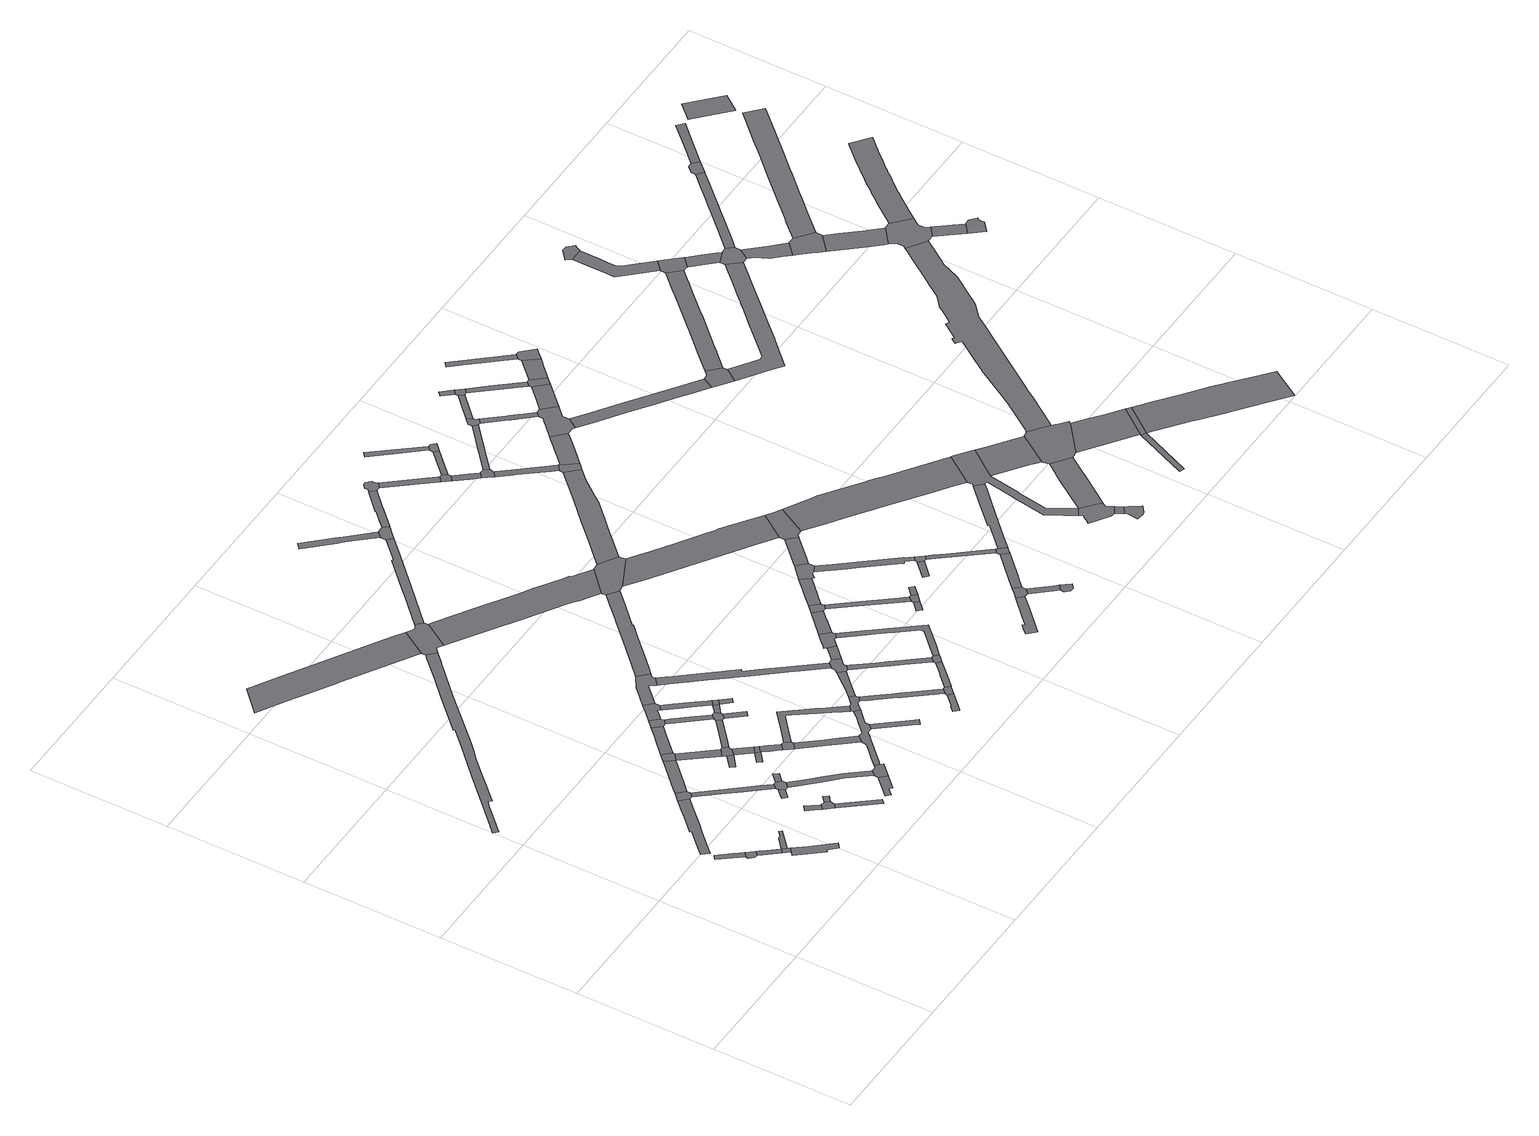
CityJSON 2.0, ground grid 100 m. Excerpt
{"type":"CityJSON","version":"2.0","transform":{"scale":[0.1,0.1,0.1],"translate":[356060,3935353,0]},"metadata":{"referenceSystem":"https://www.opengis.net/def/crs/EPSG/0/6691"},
"CityObjects":{
"road1":{"type":"Road","attributes":{"RoadStructureAttribute.sectionType":"1"},"geometry":[{"type":"MultiSurface","lod":"1","boundaries":[[[0,1,2,3,4,5,6]]]}]},
"road2":{"type":"Road","geometry":[{"type":"MultiSurface","lod":"1","boundaries":[[[7,8,0,6,9,10,11]]]}]},
"road3":{"type":"Road","attributes":{"RoadStructureAttribute.sectionType":"1"},"geometry":[{"type":"MultiSurface","lod":"1","boundaries":[[[12,13,14,7,11,15,16,17]]]}]},
"road4":{"type":"Road","geometry":[{"type":"MultiSurface","lod":"1","boundaries":[[[16,18,19,20,21,17]]]}]},
"road5":{"type":"Road","attributes":{"RoadStructureAttribute.sectionType":"1"},"geometry":[{"type":"MultiSurface","lod":"1","boundaries":[[[22,19,18,23,24,25,26,27,28,29,30]]]}]},
"road6":{"type":"Road","attributes":{"RoadStructureAttribute.sectionType":"1"},"geometry":[{"type":"MultiSurface","lod":"1","boundaries":[[[31,32,33,34,35,36,37,38,39,40,41,42,43,44,45]]]}]},
"road7":{"type":"Road","attributes":{"RoadStructureAttribute.sectionType":"1"},"geometry":[{"type":"MultiSurface","lod":"1","boundaries":[[[21,46,47,48,49,17]]]}]},
"road8":{"type":"Road","geometry":[{"type":"MultiSurface","lod":"1","boundaries":[[[44,50,51,52,53,54,45]]]}]},
"road9":{"type":"Road","attributes":{"RoadStructureAttribute.sectionType":"1"},"geometry":[{"type":"MultiSurface","lod":"1","boundaries":[[[55,56,57,58,59,60]]]}]},
"road10":{"type":"Road","attributes":{"RoadStructureAttribute.sectionType":"1"},"geometry":[{"type":"MultiSurface","lod":"1","boundaries":[[[61,62,63,51,50,64,65,66,67,68]]]}]},
"road11":{"type":"Road","geometry":[{"type":"MultiSurface","lod":"1","boundaries":[[[69,60,59,70,71,72]]]}]},
"road12":{"type":"Road","attributes":{"RoadStructureAttribute.sectionType":"1"},"geometry":[{"type":"MultiSurface","lod":"1","boundaries":[[[73,74,75,76,77,78,79,80,81,82,83,84,85,86,87,88,89,90,91,92,93,94,95,96,97,98,99,100,101,102,103,104,105,106,107,108,109]]]}]},
"road13":{"type":"Road","attributes":{"RoadStructureAttribute.sectionType":"1"},"geometry":[{"type":"MultiSurface","lod":"1","boundaries":[[[110,111,53,52,112,113,114]]]}]},
"road14":{"type":"Road","attributes":{"RoadStructureAttribute.sectionType":"1"},"geometry":[{"type":"MultiSurface","lod":"1","boundaries":[[[115,116,117,118,119,120]]]}]},
"road15":{"type":"Road","geometry":[{"type":"MultiSurface","lod":"1","boundaries":[[[121,122,69,72]]]}]},
"road16":{"type":"Road","attributes":{"RoadStructureAttribute.sectionType":"1"},"geometry":[{"type":"MultiSurface","lod":"1","boundaries":[[[71,70,123,124]]]}]},
"road17":{"type":"Road","geometry":[{"type":"MultiSurface","lod":"1","boundaries":[[[119,125,126,127,128,68,67,120]]]}]},
"road18":{"type":"Road","attributes":{"RoadStructureAttribute.sectionType":"1"},"geometry":[{"type":"MultiSurface","lod":"1","boundaries":[[[127,129,130,128]]]}]},
"road19":{"type":"Road","geometry":[{"type":"MultiSurface","lod":"1","boundaries":[[[114,113,131,132,133]]]}]},
"road20":{"type":"Road","attributes":{"RoadStructureAttribute.sectionType":"1"},"geometry":[{"type":"MultiSurface","lod":"1","boundaries":[[[134,135,136,137,126,125,138,139,140,141,142]]]}]},
"road21":{"type":"Road","attributes":{"RoadStructureAttribute.sectionType":"1"},"geometry":[{"type":"MultiSurface","lod":"1","boundaries":[[[143,144,145,146]]]}]},
"road22":{"type":"Road","attributes":{"RoadStructureAttribute.sectionType":"1"},"geometry":[{"type":"MultiSurface","lod":"1","boundaries":[[[147,148,149,150,151,131,113]]]}]},
"road23":{"type":"Road","attributes":{"RoadStructureAttribute.sectionType":"1"},"geometry":[{"type":"MultiSurface","lod":"1","boundaries":[[[152,153,154,155,156,157,158,159]]]}]},
"road24":{"type":"Road","geometry":[{"type":"MultiSurface","lod":"1","boundaries":[[[160,161,162,163,149,148,143,146]]]}]},
"road25":{"type":"Road","attributes":{"RoadStructureAttribute.sectionType":"1"},"geometry":[{"type":"MultiSurface","lod":"1","boundaries":[[[164,165,133,132,166,167,168]]]}]},
"road26":{"type":"Road","attributes":{"RoadStructureAttribute.sectionType":"1"},"geometry":[{"type":"MultiSurface","lod":"1","boundaries":[[[169,170,160,146]]]}]},
"road27":{"type":"Road","attributes":{"RoadStructureAttribute.sectionType":"1"},"geometry":[{"type":"MultiSurface","lod":"1","boundaries":[[[171,172,173,174,175,176,177,178,179,173,169]]]}]},
"road28":{"type":"Road","geometry":[{"type":"MultiSurface","lod":"1","boundaries":[[[179,180,170,169,173]]]}]},
"road29":{"type":"Road","geometry":[{"type":"MultiSurface","lod":"1","boundaries":[[[141,159,158,181,182,183,184,185,142]]]}]},
"road30":{"type":"Road","attributes":{"function":"2","RoadStructureAttribute.sectionType":"1"},"geometry":[{"type":"MultiSurface","lod":"1","boundaries":[[[186,187,188,189,190,191,192,193,194,195,196,197,198]]]}]},
"road31":{"type":"Road","geometry":[{"type":"MultiSurface","lod":"1","boundaries":[[[199,200,177,176,201,202]]]}]},
"road32":{"type":"Road","geometry":[{"type":"MultiSurface","lod":"1","boundaries":[[[167,203,204,205,206,207,168]]]}]},
"road33":{"type":"Road","attributes":{"RoadStructureAttribute.sectionType":"1"},"geometry":[{"type":"MultiSurface","lod":"1","boundaries":[[[208,209,210,211,212,213,163,162]]]}]},
"road34":{"type":"Road","attributes":{"RoadStructureAttribute.sectionType":"1"},"geometry":[{"type":"MultiSurface","lod":"1","boundaries":[[[203,214,215,216,217,218,219,204]]]}]},
"road35":{"type":"Road","attributes":{"RoadStructureAttribute.sectionType":"1"},"geometry":[{"type":"MultiSurface","lod":"1","boundaries":[[[201,220,221,222,223,224,225,202]]]}]},
"road36":{"type":"Road","geometry":[{"type":"MultiSurface","lod":"1","boundaries":[[[226,227,228,229,207,206,230,231,232,233,234]]]}]},
"road37":{"type":"Road","geometry":[{"type":"MultiSurface","lod":"1","boundaries":[[[235,236,237,238,217,216,239,211,210,240]]]}]},
"road38":{"type":"Road","attributes":{"RoadStructureAttribute.sectionType":"1"},"geometry":[{"type":"MultiSurface","lod":"1","boundaries":[[[241,242,235,240]]]}]},
"road39":{"type":"Road","geometry":[{"type":"MultiSurface","lod":"1","boundaries":[[[243,244,245,246,247,248,249,250,251,252,253,223,222,254,255,184,183,256,257,258,259,260,261,262,263,264]]]}]},
"road40":{"type":"Road","attributes":{"RoadStructureAttribute.sectionType":"1"},"geometry":[{"type":"MultiSurface","lod":"1","boundaries":[[[265,266,267,268,269,270,226,234,271,272,273,274,275]]]}]},
"road41":{"type":"Road","attributes":{"RoadStructureAttribute.sectionType":"1"},"geometry":[{"type":"MultiSurface","lod":"1","boundaries":[[[238,237,276,277]]]}]},
"road42":{"type":"Road","attributes":{"RoadStructureAttribute.sectionType":"1"},"geometry":[{"type":"MultiSurface","lod":"1","boundaries":[[[278,279,280,281,282,283,284,285,286,287,288,289,290,291,292,293,294,200,199]]]}]},
"road43":{"type":"Road","geometry":[{"type":"MultiSurface","lod":"1","boundaries":[[[277,276,295,265,275]]]}]},
"road44":{"type":"Road","geometry":[{"type":"MultiSurface","lod":"1","boundaries":[[[296,297,298,299,300,301,228,227,302,303,304]]]}]},
"road45":{"type":"Road","attributes":{"RoadStructureAttribute.sectionType":"1"},"geometry":[{"type":"MultiSurface","lod":"1","boundaries":[[[305,306,307,295,276]]]}]},
"road46":{"type":"Road","attributes":{"RoadStructureAttribute.sectionType":"1"},"geometry":[{"type":"MultiSurface","lod":"1","boundaries":[[[263,308,309,310,311,312,264]]]}]},
"road47":{"type":"Road","geometry":[{"type":"MultiSurface","lod":"1","boundaries":[[[108,313,314,315,316,317,318,319,320,186,198,109]]]}]},
"road48":{"type":"Road","geometry":[{"type":"MultiSurface","lod":"1","boundaries":[[[321,287,286,322,246,245,323,324,325,326,327,328,329]]]}]},
"road49":{"type":"Road","attributes":{"RoadStructureAttribute.sectionType":"1"},"geometry":[{"type":"MultiSurface","lod":"1","boundaries":[[[330,331,332,333,334,335,336,337,338,339,340,341,342,343,344,296,304,345,346,347,348,349,350,351,352,353,354,355,356,357]]]}]},
"road50":{"type":"Road","attributes":{"RoadStructureAttribute.sectionType":"1"},"geometry":[{"type":"MultiSurface","lod":"1","boundaries":[[[325,358,359,360,361,362,363,364,365,366,367,326]]]}]},
"road51":{"type":"Road","attributes":{"RoadStructureAttribute.sectionType":"1"},"geometry":[{"type":"MultiSurface","lod":"1","boundaries":[[[368,369,370,371,372,373,374,375]]]}]},
"road52":{"type":"Road","attributes":{"RoadStructureAttribute.sectionType":"1"},"geometry":[{"type":"MultiSurface","lod":"1","boundaries":[[[376,377,378,379,380,381,329,328]]]}]},
"road53":{"type":"Road","geometry":[{"type":"MultiSurface","lod":"1","boundaries":[[[375,374,382,383,384,363,362]]]}]},
"road54":{"type":"Road","attributes":{"RoadStructureAttribute.sectionType":"1"},"geometry":[{"type":"MultiSurface","lod":"1","boundaries":[[[385,386,387,388,389,390,391,392,299,298,393,394,395,396,397,398,399,400,401,402,403,404]]]}]},
"road55":{"type":"Road","geometry":[{"type":"MultiSurface","lod":"1","boundaries":[[[405,378,377,406,407,408,409,410,330,357]]]}]},
"road56":{"type":"Road","attributes":{"function":"2","RoadStructureAttribute.sectionType":"1"},"geometry":[{"type":"MultiSurface","lod":"1","boundaries":[[[314,411,412,413,414,415,416,417,418,419,420,421,422,423,424,425,426,427,428,315]]]}]},
"road57":{"type":"Road","attributes":{"RoadStructureAttribute.sectionType":"1"},"geometry":[{"type":"MultiSurface","lod":"1","boundaries":[[[429,430,431,432,433,434,435,436,437,438,439,440,317,316]]]}]},
"road58":{"type":"Road","attributes":{"RoadStructureAttribute.sectionType":"1"},"geometry":[{"type":"MultiSurface","lod":"1","boundaries":[[[441,442,443,384,383,444,445,446,447,448]]]}]},
"road59":{"type":"Road","attributes":{"RoadStructureAttribute.sectionType":"1"},"geometry":[{"type":"MultiSurface","lod":"1","boundaries":[[[449,450,451,452,407,406,453,454,455,456,457]]]}]},
"road60":{"type":"Road","attributes":{"RoadStructureAttribute.sectionType":"1"},"geometry":[{"type":"MultiSurface","lod":"1","boundaries":[[[410,409,458,459]]]}]},
"road61":{"type":"Road","geometry":[{"type":"MultiSurface","lod":"1","boundaries":[[[460,461,462,463,459,458,464,465,466,467,468,469]]]}]},
"road62":{"type":"Road","geometry":[{"type":"MultiSurface","lod":"1","boundaries":[[[456,448,447,470,471,472,457]]]}]},
"road63":{"type":"Road","attributes":{"RoadStructureAttribute.sectionType":"1"},"geometry":[{"type":"MultiSurface","lod":"1","boundaries":[[[473,474,475,476,477,478,479,480,481,482]]]}]},
"road64":{"type":"Road","attributes":{"RoadStructureAttribute.sectionType":"1"},"geometry":[{"type":"MultiSurface","lod":"1","boundaries":[[[483,484,485,486,487,488,489,490,491,472,471,492,493,494,495,496,497,498,467,466]]]}]},
"road65":{"type":"Road","attributes":{"RoadStructureAttribute.sectionType":"1"},"geometry":[{"type":"MultiSurface","lod":"1","boundaries":[[[499,500,501,502,460,469]]]}]},
"road66":{"type":"Road","geometry":[{"type":"MultiSurface","lod":"1","boundaries":[[[420,419,385,404,503,504,505,506]]]}]},
"road67":{"type":"Road","geometry":[{"type":"MultiSurface","lod":"1","boundaries":[[[507,508,509,510,502,501,511]]]}]},
"road68":{"type":"Road","geometry":[{"type":"MultiSurface","lod":"1","boundaries":[[[433,432,512,513,514,515,516,473,482]]]}]},
"road69":{"type":"Road","attributes":{"RoadStructureAttribute.sectionType":"1"},"geometry":[{"type":"MultiSurface","lod":"1","boundaries":[[[517,518,507,511,519,520,521,522]]]}]},
"road70":{"type":"Road","attributes":{"RoadStructureAttribute.sectionType":"1"},"geometry":[{"type":"MultiSurface","lod":"1","boundaries":[[[523,524,525,526,510,509,527,528,529]]]}]},
"road71":{"type":"Road","attributes":{"RoadStructureAttribute.sectionType":"1"},"geometry":[{"type":"MultiSurface","lod":"1","boundaries":[[[530,531,532,533]]]}]},
"road72":{"type":"Road","attributes":{"RoadStructureAttribute.sectionType":"1"},"geometry":[{"type":"MultiSurface","lod":"1","boundaries":[[[534,535,536,537,538,539,540,541,516,515,542,543,544]]]}]},
"road73":{"type":"Road","geometry":[{"type":"MultiSurface","lod":"1","boundaries":[[[545,546,522,521,530,533]]]}]},
"road74":{"type":"Road","attributes":{"RoadStructureAttribute.sectionType":"1"},"geometry":[{"type":"MultiSurface","lod":"1","boundaries":[[[547,548,549,550,551,552,553,554,555,556,557,558,559]]]}]},
"road75":{"type":"Road","attributes":{"RoadStructureAttribute.sectionType":"1"},"geometry":[{"type":"MultiSurface","lod":"1","boundaries":[[[560,561,546,545]]]}]},
"road76":{"type":"Road","geometry":[{"type":"MultiSurface","lod":"1","boundaries":[[[562,563,564,565,566,567,523,529,568,569,570,571,572]]]}]},
"road77":{"type":"Road","attributes":{"function":"2","RoadStructureAttribute.sectionType":"1"},"geometry":[{"type":"MultiSurface","lod":"1","boundaries":[[[573,574,575,576,577,578,579,504,503,580,581,582,583,584,585]]]}]},
"road78":{"type":"Road","geometry":[{"type":"MultiSurface","lod":"1","boundaries":[[[586,587,534,544,588,589,590,591,592,593,594,595]]]}]},
"road79":{"type":"Road","geometry":[{"type":"MultiSurface","lod":"1","boundaries":[[[596,597,598,599,600,552,551,601,602]]]}]},
"road80":{"type":"Road","attributes":{"RoadStructureAttribute.sectionType":"1"},"geometry":[{"type":"MultiSurface","lod":"1","boundaries":[[[603,604,605,606,607,608,609,610,611,612,613,614,615,616,617,618,571,570]]]}]},
"road81":{"type":"Road","attributes":{"RoadStructureAttribute.sectionType":"1"},"geometry":[{"type":"MultiSurface","lod":"1","boundaries":[[[505,619,620,621,622,623,624,625,626,627,628,629,630,631,632,633,634,506]]]}]},
"road82":{"type":"Road","attributes":{"RoadStructureAttribute.sectionType":"1"},"geometry":[{"type":"MultiSurface","lod":"1","boundaries":[[[635,636,637,638,639,640,641,562,572]]]}]},
"road83":{"type":"Road","attributes":{"RoadStructureAttribute.sectionType":"1"},"geometry":[{"type":"MultiSurface","lod":"1","boundaries":[[[588,642,643,644,645,646,647,648,649,589]]]}]},
"road84":{"type":"Road","geometry":[{"type":"MultiSurface","lod":"1","boundaries":[[[650,651,652,653]]]}]},
"road85":{"type":"Road","attributes":{"RoadStructureAttribute.sectionType":"1"},"geometry":[{"type":"MultiSurface","lod":"1","boundaries":[[[654,596,602,655,656,657]]]}]},
"road86":{"type":"Road","geometry":[{"type":"MultiSurface","lod":"1","boundaries":[[[657,656,658,659,660,661]]]}]},
"road87":{"type":"Road","geometry":[{"type":"MultiSurface","lod":"1","boundaries":[[[662,645,644,663,664,665]]]}]},
"road88":{"type":"Road","geometry":[{"type":"MultiSurface","lod":"1","boundaries":[[[613,612,666,653,652,667,668]]]}]},
"road89":{"type":"Road","attributes":{"RoadStructureAttribute.sectionType":"1"},"geometry":[{"type":"MultiSurface","lod":"1","boundaries":[[[669,664,663,670,671,672]]]}]},
"road90":{"type":"Road","attributes":{"RoadStructureAttribute.sectionType":"1"},"geometry":[{"type":"MultiSurface","lod":"1","boundaries":[[[673,674,599,598,675,676,677]]]}]},
"road91":{"type":"Road","geometry":[{"type":"MultiSurface","lod":"1","boundaries":[[[671,678,679,680,681,672]]]}]},
"road92":{"type":"Road","geometry":[{"type":"MultiSurface","lod":"1","boundaries":[[[584,639,638,682,683,684,685,686,585]]]}]},
"road93":{"type":"Road","attributes":{"RoadStructureAttribute.sectionType":"1"},"geometry":[{"type":"MultiSurface","lod":"1","boundaries":[[[667,687,688,689,690,691,692,668]]]}]},
"road94":{"type":"Road","attributes":{"RoadStructureAttribute.sectionType":"1"},"geometry":[{"type":"MultiSurface","lod":"1","boundaries":[[[693,694,695,696,662,665]]]}]},
"road95":{"type":"Road","attributes":{"RoadStructureAttribute.sectionType":"1"},"geometry":[{"type":"MultiSurface","lod":"1","boundaries":[[[697,698,699,700,701,702,703,704]]]}]},
"road96":{"type":"Road","attributes":{"RoadStructureAttribute.sectionType":"1"},"geometry":[{"type":"MultiSurface","lod":"1","boundaries":[[[705,706,707,708,709,679,678,710,711,712,713,714]]]}]},
"road97":{"type":"Road","geometry":[{"type":"MultiSurface","lod":"1","boundaries":[[[690,689,673,677,715,716,717]]]}]},
"road98":{"type":"Road","geometry":[{"type":"MultiSurface","lod":"1","boundaries":[[[703,695,694,718,719,704]]]}]},
"road99":{"type":"Road","geometry":[{"type":"MultiSurface","lod":"1","boundaries":[[[628,627,720,721,722,705,714]]]}]},
"road100":{"type":"Road","attributes":{"RoadStructureAttribute.sectionType":"1"},"geometry":[{"type":"MultiSurface","lod":"1","boundaries":[[[723,724,725,681,680,726,727,728,729,730]]]}]},
"road101":{"type":"Road","attributes":{"RoadStructureAttribute.sectionType":"1"},"geometry":[{"type":"MultiSurface","lod":"1","boundaries":[[[731,732,733,734,735,736,737,738,722,721]]]}]},
"road102":{"type":"Road","attributes":{"RoadStructureAttribute.sectionType":"1"},"geometry":[{"type":"MultiSurface","lod":"1","boundaries":[[[716,739,740,741,742,743,744,745,746,747,748,717]]]}]},
"road103":{"type":"Road","attributes":{"function":"2","RoadStructureAttribute.sectionType":"1"},"geometry":[{"type":"MultiSurface","lod":"1","boundaries":[[[749,750,751,752,753,754,755,756,757,758,685,684,759,760,761,762,763,764,765]]]}]},
"road104":{"type":"Road","geometry":[{"type":"MultiSurface","lod":"1","boundaries":[[[766,767,768,730,729,769,770,771,772]]]}]},
"road105":{"type":"Road","attributes":{"RoadStructureAttribute.sectionType":"1"},"geometry":[{"type":"MultiSurface","lod":"1","boundaries":[[[773,774,770,769,775,776,777,778]]]}]},
"road106":{"type":"Road","attributes":{"RoadStructureAttribute.sectionType":"1"},"geometry":[{"type":"MultiSurface","lod":"1","boundaries":[[[779,780,781,766,772,782,783,784]]]}]},
"road107":{"type":"Road","geometry":[{"type":"MultiSurface","lod":"1","boundaries":[[[785,786,787,778,777,788,789,790,791,792,734,733,793,794,795]]]}]},
"road108":{"type":"Road","geometry":[{"type":"MultiSurface","lod":"1","boundaries":[[[796,797,798,799,800,801,802,803,804,805,806,807,808]]]}]},
"road109":{"type":"Road","attributes":{"RoadStructureAttribute.sectionType":"1"},"geometry":[{"type":"MultiSurface","lod":"1","boundaries":[[[809,810,798,797,811,812]]]}]},
"road110":{"type":"Road","attributes":{"RoadStructureAttribute.sectionType":"1"},"geometry":[{"type":"MultiSurface","lod":"1","boundaries":[[[813,814,815,816]]]}]},
"road111":{"type":"Road","geometry":[{"type":"MultiSurface","lod":"1","boundaries":[[[817,818,819,820,821,822,823,809,812]]]}]},
"road112":{"type":"Road","geometry":[{"type":"MultiSurface","lod":"1","boundaries":[[[824,825,813,816,779,784]]]}]},
"road113":{"type":"Road","geometry":[{"type":"MultiSurface","lod":"1","boundaries":[[[826,744,743,827,828,829,830,831,832,802,801,833,834,835,836,837,838,839,749,765]]]}]},
"road114":{"type":"Road","attributes":{"RoadStructureAttribute.sectionType":"1"},"geometry":[{"type":"MultiSurface","lod":"1","boundaries":[[[840,787,786,841,842,843,844]]]}]},
"road115":{"type":"Road","attributes":{"RoadStructureAttribute.sectionType":"1"},"geometry":[{"type":"MultiSurface","lod":"1","boundaries":[[[845,846,847,825,824,848,849,850,851]]]}]},
"road116":{"type":"Road","attributes":{"RoadStructureAttribute.sectionType":"1"},"geometry":[{"type":"MultiSurface","lod":"1","boundaries":[[[852,853,854,855,801,800,856,857,858,859,860,861,862,863]]]}]},
"road117":{"type":"Road","attributes":{"RoadStructureAttribute.sectionType":"1"},"geometry":[{"type":"MultiSurface","lod":"1","boundaries":[[[864,865,866,867,795,794,868,869,870,871,872,873,874]]]}]},
"road118":{"type":"Road","geometry":[{"type":"MultiSurface","lod":"1","boundaries":[[[845,851,844,843,875,876]]]}]},
"road119":{"type":"Road","attributes":{"function":"2","RoadStructureAttribute.sectionType":"1"},"geometry":[{"type":"MultiSurface","lod":"1","boundaries":[[[877,878,838,837,879,880,881,882,883,884]]]}]},
"road120":{"type":"Road","attributes":{"RoadStructureAttribute.sectionType":"1"},"geometry":[{"type":"MultiSurface","lod":"1","boundaries":[[[885,886,887,888,889,890]]]}]},
"road121":{"type":"Road","attributes":{"RoadStructureAttribute.sectionType":"1"},"geometry":[{"type":"MultiSurface","lod":"1","boundaries":[[[875,891,892,893,894,895,896,876]]]}]},
"road122":{"type":"Road","geometry":[{"type":"MultiSurface","lod":"1","boundaries":[[[897,885,890,895,894,898,899]]]}]},
"road123":{"type":"Road","geometry":[{"type":"MultiSurface","lod":"1","boundaries":[[[883,900,863,862,901,902,903,904,905,906,907,908,909,910,884]]]}]},
"road124":{"type":"Road","geometry":[{"type":"MultiSurface","lod":"1","boundaries":[[[873,911,912,913,914,915,916,917,874]]]}]},
"road125":{"type":"Road","attributes":{"RoadStructureAttribute.sectionType":"1"},"geometry":[{"type":"MultiSurface","lod":"1","boundaries":[[[918,919,920,921]]]}]},
"road126":{"type":"Road","attributes":{"function":"2","RoadStructureAttribute.sectionType":"1"},"geometry":[{"type":"MultiSurface","lod":"1","boundaries":[[[922,923,924,903,902,925,926,927,928,929]]]}]},
"road127":{"type":"Road","geometry":[{"type":"MultiSurface","lod":"1","boundaries":[[[930,929,928,918,921]]]}]},
"road128":{"type":"Road","attributes":{"RoadStructureAttribute.sectionType":"1"},"geometry":[{"type":"MultiSurface","lod":"1","boundaries":[[[914,931,932,933,934,935,936,937,938,939,940,941,942,943,944,945,946,947,948,915]]]}]},
"road129":{"type":"Road","attributes":{"RoadStructureAttribute.sectionType":"1"},"geometry":[{"type":"MultiSurface","lod":"1","boundaries":[[[949,950,951,952,953,954,955,956,957,958,959,960,961,962,963,964,965,966,967,968,969,970,971,972,973,974,975,976,977,978,979,913,912]]]}]},
"road130":{"type":"Road","attributes":{"RoadStructureAttribute.sectionType":"1"},"geometry":[{"type":"MultiSurface","lod":"1","boundaries":[[[980,981,982,983,984,985,986,987,988,989,990,991,992,993,994,995,996,997,930,921]]]}]},
"road131":{"type":"Road","attributes":{"RoadStructureAttribute.sectionType":"1"},"geometry":[{"type":"MultiSurface","lod":"1","boundaries":[[[908,998,999,1000,1001,1002,1003,1004,1005,1006,1007,1008,1009,1010,1011,1012,1013,1014,1015,1016,1017,1018,1019,1020,1021,1022,1023,1024,1025,1026,1027,1028,1029,1030,1031,1032,1033,1034,1035,1036,1037,1038,1039,1040,1041,1042,1043,1044,1045,1046,1047,1048,1049,1050,909]]]}]},
"road132":{"type":"Road","attributes":{"RoadStructureAttribute.sectionType":"1"},"geometry":[{"type":"MultiSurface","lod":"1","boundaries":[[[1051,1052,1053,1054,1055,1056,1057,1058,1059,1060,1061,1062,1063,1064,1065,1066,1067]]]}]},
"road133":{"type":"Road","geometry":[{"type":"MultiSurface","lod":"1","boundaries":[[[1068,1069,1070,1071,1072,1051,1067,1073,1074]]]}]},
"road134":{"type":"Road","geometry":[{"type":"MultiSurface","lod":"1","boundaries":[[[1075,1059,1058,942,941,1076,1077,1078]]]}]},
"road135":{"type":"Road","attributes":{"RoadStructureAttribute.sectionType":"1"},"geometry":[{"type":"MultiSurface","lod":"1","boundaries":[[[1077,1079,1080,1081,1082,1083,1084,1085,1086,1087,1078]]]}]},
"road136":{"type":"Road","geometry":[{"type":"MultiSurface","lod":"1","boundaries":[[[964,963,1088,1089,1090,1091,1084,1083]]]}]},
"road137":{"type":"Road","attributes":{"RoadStructureAttribute.sectionType":"1"},"geometry":[{"type":"MultiSurface","lod":"1","boundaries":[[[1092,1093,1094,1089,1088,1095,1096,1097,1098,1099,1100,1101]]]}]},
"road138":{"type":"Road","geometry":[{"type":"MultiSurface","lod":"1","boundaries":[[[1100,1102,1103,1104,1105,1106,1107,1108,1101]]]}]},
"road139":{"type":"Road","attributes":{"RoadStructureAttribute.sectionType":"1"},"geometry":[{"type":"MultiSurface","lod":"1","boundaries":[[[1109,1110,1111,1112,1106,1105,1113,1114,1115,1116]]]}]},
"road140":{"type":"Road","attributes":{"RoadStructureAttribute.sectionType":"1"},"geometry":[{"type":"MultiSurface","lod":"1","boundaries":[[[1117,1118,1119,1120,1121,1091,1090,1122,1123,1124,1125,1126,1127,1128,1129]]]}]},
"road141":{"type":"Road","geometry":[{"type":"MultiSurface","lod":"1","boundaries":[[[1130,1131,1132,1133,1134,1135,1136,1137,1109,1116,1138,1139,1020,1019,1140]]]}]},
"road142":{"type":"Road","attributes":{"RoadStructureAttribute.sectionType":"1"},"geometry":[{"type":"MultiSurface","lod":"1","boundaries":[[[1141,1142,1143,1144,1130,1140]]]}]},
"road143":{"type":"Road","geometry":[{"type":"MultiSurface","lod":"1","boundaries":[[[1145,1146,1143,1142,1147,1148,1149,1150,1151]]]}]},
"road144":{"type":"Road","geometry":[{"type":"MultiSurface","lod":"1","boundaries":[[[1128,1152,1153,1154,1155,1156,1129]]]}]},
"road145":{"type":"Road","attributes":{"RoadStructureAttribute.sectionType":"1"},"geometry":[{"type":"MultiSurface","lod":"1","boundaries":[[[1157,1158,1159,1160,1161,1162,1163,1164,1165,1166,1167,1168,1169,1170,1171,1172,1173,1108,1107]]]}]},
"road146":{"type":"Road","attributes":{"RoadStructureAttribute.sectionType":"1"},"geometry":[{"type":"MultiSurface","lod":"1","boundaries":[[[1174,1175,1176,1177,1178,1179,1180,1181,1182,1183,1184,1185,1186,1187,1188,1189,1190,1191,1192,1193,1194,1195,1196,1197,1198,1199,1200,1201,1202,1203,1204,1205,1206,1207,1208,1209,1210,1211,1212,1213,1214,1215,1137,1136,1216,1217,1218,1219,1220,1221,1222,1223,1224,1225,1226,1227,1228,1229,1230,1231,1232,1233,1234,1235,1236,1237,1238,1239,1240,1241,1242,1243,1244,1245,1246,1247,1248,1249,1250,1251,1252,1253,1254,1255,1256,1257]]]}]},
"road147":{"type":"Road","attributes":{"RoadStructureAttribute.sectionType":"1"},"geometry":[{"type":"MultiSurface","lod":"1","boundaries":[[[1258,1259,1260,1261,1154,1153]]]}]},
"road148":{"type":"Road","attributes":{"RoadStructureAttribute.sectionType":"1"},"geometry":[{"type":"MultiSurface","lod":"1","boundaries":[[[1262,1263,1264,1265,1266,1267,1268]]]}]}
},
"vertices":[
[665,773,0],[645,800,0],[618,833,0],[544,926,0],[513,902,0],[581,816,0],[634,750,0],
[709,719,0],[687,745,0],[631,727,0],[657,696,0],[680,693,0],
[733,688,0],[734,689,0],[722,704,0],[703,666,0],[781,572,0],[809,596,0],
[819,526,0],[847,550,0],[835,565,0],[836,566,0],
[924,457,0],[809,518,0],[793,506,0],[856,431,0],[934,336,0],[936,334,0],[951,347,0],[1008,290,0],[1041,318,0],
[797,1319,0],[749,1269,0],[703,1222,0],[650,1169,0],[660,1158,0],[652,1150,0],[520,1016,0],[508,1004,0],[545,956,0],[587,998,0],[695,1107,0],[736,1148,0],[853,1267,0],[911,1325,0],[857,1379,0],
[956,674,0],[940,693,0],[908,660,0],[889,662,0],
[934,1324,0],[962,1353,0],[963,1378,0],[909,1432,0],[868,1390,0],
[1286,598,0],[1224,679,0],[1187,650,0],[1244,582,0],[1258,564,0],[1291,592,0],
[1248,1008,0],[1174,1097,0],[1078,1213,0],[1052,1182,0],[1143,1072,0],[1217,982,0],[1273,914,0],[1301,944,0],
[1319,588,0],[1310,501,0],[1341,526,0],[1346,558,0],
[1193,3424,0],[1178,3409,0],[1049,3279,0],[911,3142,0],[695,2925,0],[702,2916,0],[582,2795,0],[537,2751,0],[391,2606,0],[207,2422,0],[192,2407,0],[52,2267,0],[48,2264,0],[47,2265,0],[4,2221,0],[32,2193,0],[104,2265,0],[169,2330,0],[202,2364,0],[238,2399,0],[243,2392,0],[255,2377,0],[280,2402,0],[324,2447,0],[361,2484,0],[435,2559,0],[543,2668,0],[596,2715,0],[644,2765,0],[747,2871,0],[962,3089,0],[1098,3225,0],[1128,3254,0],[1174,3297,0],[1190,3311,0],[1256,3376,0],[1202,3432,0],
[1070,1593,0],[937,1460,0],[1023,1438,0],[1171,1586,0],[1125,1649,0],
[1226,848,0],[1214,836,0],[1239,805,0],[1272,838,0],[1290,855,0],[1272,894,0],
[1386,591,0],[1360,623,0],
[1504,264,0],[1531,292,0],
[1320,855,0],[1352,887,0],[1352,917,0],[1321,942,0],
[1403,968,0],[1378,999,0],
[1222,1622,0],[1223,1638,0],[1169,1692,0],
[1719,488,0],[1613,621,0],[1539,697,0],[1433,804,0],[1353,821,0],[1493,679,0],[1580,591,0],[1695,446,0],[1726,480,0],
[1373,1334,0],[1290,1260,0],[1312,1232,0],[1402,1301,0],
[1282,1447,0],[1354,1357,0],[1404,1397,0],[1325,1495,0],[1241,1598,0],
[1630,353,0],[1569,292,0],[1596,265,0],[1636,306,0],[1644,298,0],[1655,288,0],[1737,370,0],[1693,416,0],
[1440,1342,0],[1442,1358,0],[1450,1365,0],[1423,1396,0],
[1299,1820,0],[1286,1807,0],[1341,1755,0],[1402,1816,0],[1349,1871,0],
[1489,1197,0],[1530,1230,0],
[1417,1140,0],[1440,1110,0],[1514,1170,0],[1549,1124,0],[1576,1091,0],[1601,1061,0],[1640,1094,0],[1588,1159,0],[1553,1202,0],
[1536,1223,0],
[1818,452,0],[1808,461,0],[1800,470,0],[1774,496,0],[1756,478,0],
[1315,3648,0],[1250,3688,0],[1190,3725,0],[851,3930,0],[576,4096,0],[352,4231,0],[188,4073,0],[379,3960,0],[508,3881,0],[697,3767,0],[700,3765,0],[1181,3473,0],[1198,3462,0],
[1692,1054,0],[1665,1090,0],[1649,1003,0],[1690,1036,0],
[1426,1815,0],[1457,1842,0],[1449,1852,0],[1452,1866,0],[1398,1919,0],
[1484,1394,0],[1542,1442,0],[1644,1528,0],[1621,1561,0],[1518,1475,0],[1471,1436,0],
[1468,1764,0],[1528,1692,0],[1622,1579,0],[1653,1606,0],[1560,1718,0],[1482,1812,0],
[1778,846,0],[1821,794,0],[1920,673,0],[1957,717,0],[1879,811,0],[1818,884,0],
[1556,1934,0],[1555,1969,0],[1501,2023,0],[1454,1976,0],[1456,1870,0],[1458,1872,0],[1494,1908,0],[1509,1923,0],[1521,1908,0],
[1689,1557,0],[1689,1559,0],[1691,1567,0],[1677,1604,0],[1622,1571,0],[1661,1526,0],
[1759,1412,0],[1790,1438,0],
[2087,752,0],[2135,800,0],[2168,833,0],[2138,863,0],[2137,863,0],[2105,831,0],[2107,829,0],[2055,776,0],[2053,774,0],[2046,767,0],[1995,716,0],[1913,634,0],[1787,509,0],[1813,483,0],[1969,637,0],[1978,648,0],[1979,647,0],[1987,654,0],[2015,683,0],[2020,688,0],[2052,686,0],[2083,720,0],
[1765,1678,0],[1750,1696,0],[1697,1762,0],[1635,1837,0],[1610,1868,0],[1575,1911,0],[1530,1896,0],[1551,1869,0],[1615,1792,0],[1647,1753,0],[1732,1650,0],
[1756,1620,0],[1730,1649,0],
[1779,1128,0],[1873,1207,0],[1888,1204,0],[1905,1181,0],[2001,1051,0],[2055,979,0],[2057,976,0],[2099,920,0],[2127,882,0],[2167,912,0],[2116,976,0],[2058,1051,0],[2056,1054,0],[2035,1081,0],[1905,1248,0],[1884,1276,0],[1752,1164,0],
[1790,1648,0],
[1758,2089,0],[1758,2114,0],[1777,2132,0],[1710,2200,0],[1622,2145,0],[1559,2081,0],[1612,2026,0],[1673,2088,0],[1707,2047,0],
[1817,1554,0],[1839,1572,0],[1847,1579,0],
[2054,684,0],[2218,483,0],[2249,445,0],[2284,473,0],[2250,515,0],
[1288,3407,0],[1333,3379,0],[1451,3564,0],[1447,3594,0],[1405,3637,0],[1392,3624,0],[1386,3619,0],[1366,3616,0],
[2185,911,0],[2138,868,0],[2188,853,0],[2217,882,0],[2237,880,0],[2268,905,0],[2263,911,0],[2265,931,0],[2235,961,0],
[2443,1228,0],[2314,1386,0],[2274,1435,0],[2161,1573,0],[2091,1657,0],[2106,1670,0],[2066,1718,0],[2064,1721,0],[2012,1782,0],[1989,1809,0],[1963,1840,0],[1942,1864,0],[1848,1978,0],[1813,2022,0],[1802,2036,0],[1755,1988,0],[1836,1889,0],[1841,1884,0],[1856,1865,0],[1912,1797,0],[1983,1710,0],[2056,1621,0],[2063,1613,0],[2065,1611,0],[2105,1562,0],[2237,1401,0],[2283,1344,0],[2409,1191,0],
[2270,838,0],[2367,719,0],[2405,671,0],[2468,592,0],[2573,461,0],[2602,490,0],[2500,617,0],[2433,700,0],[2398,744,0],[2330,827,0],
[2494,361,0],[2490,365,0],[2456,331,0],[2488,299,0],[2498,309,0],[2519,330,0],[2600,411,0],[2572,440,0],
[2350,1016,0],[2428,1095,0],[2391,1140,0],[2319,1054,0],[2269,993,0],[2268,994,0],
[2644,455,0],[2650,461,0],[2622,489,0],
[2260,2748,0],[2191,2680,0],[2098,2585,0],[2097,2585,0],[2076,2564,0],[2074,2562,0],[1951,2440,0],[1730,2220,0],[1820,2174,0],[1907,2259,0],[1951,2302,0],[1952,2303,0],[2041,2392,0],[2072,2424,0],[2074,2426,0],[2108,2459,0],[2104,2463,0],[2161,2520,0],[2247,2606,0],[2337,2697,0],
[2408,1161,0],[2448,1094,0],[2475,1124,0],[2477,1144,0],[2516,1184,0],[2473,1227,0],
[1589,3216,0],[1831,3061,0],[1872,3035,0],[2078,2904,0],[2080,2902,0],[2101,2886,0],[2134,2861,0],[2176,2834,0],[2256,2783,0],[2422,2937,0],[2306,3014,0],[2283,3038,0],[2255,3055,0],[2083,3165,0],[2081,3167,0],[2002,3216,0],[1708,3403,0],[1500,3534,0],
[1691,3833,0],[1692,3835,0],[1902,4041,0],[2020,4158,0],[1986,4192,0],[1868,4075,0],[1848,4056,0],[1848,4055,0],[1840,4064,0],[1650,3877,0],[1649,3876,0],[1598,3826,0],
[2730,597,0],[2720,587,0],[2703,570,0],[2724,534,0],[2748,558,0],[2757,567,0],[2816,627,0],[2786,654,0],
[2694,852,0],[2645,913,0],[2595,975,0],[2494,1101,0],[2564,949,0],[2617,884,0],[2672,815,0],[2787,673,0],[2815,703,0],
[2599,1267,0],[2556,1310,0],
[2634,1418,0],[2595,1380,0],[2556,1340,0],[2541,1326,0],[2628,1295,0],[2643,1311,0],[2663,1310,0],[2694,1335,0],[2691,1339,0],[2692,1359,0],
[2849,660,0],[2862,673,0],[2834,702,0],
[2022,4275,0],[1856,4453,0],[1853,4457,0],[1835,4476,0],[1671,4652,0],[1634,4618,0],[1799,4441,0],[1817,4422,0],[1879,4355,0],[1986,4239,0],
[2785,1159,0],[2819,1116,0],[2865,1059,0],[2898,1018,0],[3000,890,0],[3000,869,0],[2934,802,0],[2896,764,0],[2835,703,0],[2925,735,0],[2962,773,0],[3064,876,0],[2929,1043,0],[2904,1075,0],[2844,1149,0],[2816,1184,0],
[2779,1448,0],[2777,1450,0],[2835,1507,0],[2779,1563,0],
[2379,2702,0],[2607,2815,0],[2602,2865,0],[2472,2943,0],
[2886,1531,0],[2882,1536,0],[2883,1556,0],[2828,1611,0],[2855,1506,0],
[2070,4207,0],[2094,4231,0],[2096,4233,0],[2103,4240,0],[2069,4274,0],
[3165,1183,0],[3011,1376,0],[2986,1342,0],[3127,1167,0],[3195,1082,0],[3223,1110,0],
[3007,1789,0],[2924,1707,0],[2896,1679,0],[2837,1620,0],[2937,1610,0],[2939,1609,0],[3054,1725,0],
[3194,1062,0],[3137,1008,0],[3165,979,0],[3221,1033,0],
[2310,4517,0],[2300,4507,0],[2218,4427,0],[2176,4387,0],[2179,4384,0],[2108,4314,0],[2097,4302,0],[2095,4300,0],[2213,4350,0],[2237,4373,0],[2346,4480,0],
[3271,1080,0],[3243,1109,0],
[3361,254,0],[3362,255,0],[3411,303,0],[3524,416,0],[3602,493,0],[3560,536,0],[3550,525,0],[3443,420,0],[3378,356,0],[3366,370,0],[3356,360,0],[3344,349,0],[3306,311,0],
[3326,1133,0],[3298,1161,0],
[3100,1877,0],[3074,1851,0],[3046,1823,0],[3044,1821,0],[3041,1823,0],[3018,1800,0],[3067,1714,0],[3097,1745,0],[3113,1743,0],[3161,1770,0],[3163,1814,0],
[3355,2313,0],[3144,2461,0],[3126,2470,0],[3076,2503,0],[2902,2617,0],[2750,2719,0],[2681,2765,0],[2496,2619,0],[2542,2588,0],[2675,2499,0],[3144,2184,0],[3275,2094,0],[3404,2278,0],
[2325,4552,0],[2326,4532,0],[2376,4478,0],[2413,4509,0],[2400,4525,0],[2401,4550,0],[2402,4551,0],[2374,4579,0],[2353,4581,0],[2323,4555,0],
[3665,524,0],[3665,554,0],[3665,555,0],[3623,598,0],[3593,568,0],[3603,493,0],[3633,491,0],
[3155,1691,0],[3202,1634,0],[3246,1581,0],[3297,1517,0],[3469,1308,0],[3476,1299,0],[3487,1309,0],[3490,1306,0],[3492,1303,0],[3531,1257,0],[3557,1278,0],[3518,1327,0],[3520,1329,0],[3521,1332,0],[3337,1556,0],[3235,1680,0],
[2735,2998,0],[2797,3060,0],[2868,3130,0],[2902,3164,0],[2969,3231,0],[3003,3276,0],[3031,3311,0],[3104,3407,0],[3178,3481,0],[3093,3565,0],[3011,3483,0],[3006,3478,0],[2896,3367,0],[2763,3235,0],[2631,3102,0],[2517,2988,0],
[3193,1844,0],[3199,1849,0],[3291,1942,0],[3340,1991,0],[3276,2054,0],[3196,1974,0],[3123,1900,0],
[2514,4308,0],[2577,4230,0],[2621,4177,0],[2659,4208,0],[2651,4216,0],[2589,4293,0],[2551,4339,0],[2432,4486,0],
[3423,1135,0],[3454,1103,0],[3556,1203,0],[3524,1235,0],
[3779,390,0],[3739,368,0],[3767,335,0],[3802,364,0],
[3764,305,0],[3792,273,0],[3822,271,0],[3856,300,0],
[2680,4207,0],[2666,4122,0],[2703,4152,0],[2704,4175,0],
[3530,1242,0],[3577,1201,0],[3603,1222,0],
[2774,4065,0],[2736,4034,0],[2783,3977,0],[2820,4008,0],
[3854,825,0],[3679,653,0],[3720,608,0],[3737,625,0],[3896,782,0],
[2837,3911,0],[2874,3941,0],[2877,3973,0],[2853,4005,0],
[3354,2005,0],[3389,2009,0],[3394,2010,0],[3506,2212,0],[3466,2234,0],
[3614,1154,0],[3678,1075,0],[3855,855,0],[3882,877,0],[3687,1117,0],[3633,1185,0],
[2809,4278,0],[2864,4333,0],[2836,4362,0],[2779,4305,0],
[2735,4571,0],[2651,4675,0],[2605,4730,0],[2575,4705,0],[2594,4682,0],[2708,4545,0],[2837,4390,0],[2865,4411,0],
[3134,3628,0],[3082,3690,0],[2963,3832,0],[2945,3854,0],[2882,3932,0],[2896,3838,0],[2898,3836,0],[2926,3801,0],[3063,3634,0],[3095,3595,0],
[3921,807,0],[3935,821,0],[3892,864,0],
[2913,4382,0],[2885,4410,0],
[3200,3503,0],[3216,3519,0],[3143,3616,0],
[3052,4177,0],[2991,4124,0],[2982,4116,0],[3011,4089,0],[3017,4094,0],[3070,4140,0],[3194,4247,0],[3168,4278,0],
[3310,3613,0],[3373,3677,0],[3417,3722,0],[3332,3808,0],[3300,3776,0],[3298,3774,0],[3221,3698,0],[3199,3674,0],
[4004,889,0],[4165,1049,0],[4243,1125,0],[4325,1206,0],[4365,1246,0],[4312,1300,0],[4178,1166,0],[4045,1034,0],[4053,1023,0],[3978,948,0],
[4471,1558,0],[4451,1572,0],[4093,1827,0],[4077,1839,0],[4046,1863,0],[4019,1883,0],[3996,1898,0],[3963,1919,0],[3726,2090,0],[3704,2102,0],[3475,1953,0],[3544,1904,0],[3634,1844,0],[3880,1667,0],[4110,1501,0],[4248,1402,0],[4321,1348,0],
[3202,4339,0],[3166,4303,0],[3170,4298,0],[3214,4247,0],[3244,4273,0],[3229,4290,0],[3230,4310,0],
[3372,4124,0],[3361,4137,0],[3332,4108,0],[3342,4097,0],[3455,3966,0],[3485,3992,0],
[3364,4497,0],[3273,4408,0],[3235,4371,0],[3269,4348,0],[3301,4379,0],[3389,4465,0],
[3532,3837,0],[3600,3905,0],[3515,3990,0],[3458,3962,0],[3458,3956,0],[3457,3932,0],[3433,3908,0],[3410,3885,0],[3467,3726,0],[3484,3714,0],[3536,3787,0],
[4544,411,0],[4550,411,0],[4604,442,0],[4575,492,0],[4596,522,0],[4472,624,0],[4418,592,0],[4432,568,0],[4418,547,0],[4409,535,0],[4407,531,0],[4388,503,0],[4520,412,0],
[4633,391,0],[4632,393,0],[4579,362,0],[4582,357,0],
[3394,4543,0],[3330,4618,0],[3301,4590,0],[3363,4517,0],
[4589,333,0],[4580,257,0],[4628,251,0],[4655,257,0],[4702,293,0],[4673,331,0],[4650,366,0],
[3409,4464,0],[3439,4490,0],
[4323,1311,0],[4389,1245,0],[4355,1055,0],[4351,1030,0],[4307,782,0],[4322,757,0],[4372,670,0],[4366,800,0],[4405,1021,0],[4405,1024,0],[4443,1235,0],[4446,1255,0],[4600,1462,0],[4482,1550,0],
[3577,4052,0],[3661,3966,0],[3662,3967,0],[3752,4057,0],[3667,4142,0],
[3695,4192,0],[3536,4377,0],[3522,4393,0],[3504,4353,0],[3506,4351,0],[3659,4171,0],[3667,4162,0],
[4669,908,0],[4667,906,0],[4619,836,0],[4554,742,0],[4643,589,0],[4685,649,0],[4725,708,0],[4798,813,0],[4816,838,0],[4852,890,0],[4858,899,0],[4732,992,0],
[4151,3352,0],[3988,3467,0],[3825,3583,0],[3662,3698,0],[3610,3625,0],[3773,3509,0],[3936,3394,0],[4064,3303,0],[4126,3259,0],[4246,3173,0],[4289,3254,0],
[3793,4099,0],[3715,4190,0],
[4799,1315,0],[4676,1406,0],[4532,1191,0],[4590,1148,0],[4667,1091,0],[4705,1061,0],[4723,1047,0],[4870,1263,0],
[3875,4381,0],[3638,4659,0],[3584,4723,0],[3553,4697,0],[3620,4618,0],[3847,4352,0],
[3823,4129,0],[3878,4183,0],[3900,4206,0],[3920,4225,0],[3847,4322,0],[3794,4268,0],
[3905,4380,0],[3968,4274,0],[3990,4295,0],
[4725,1033,0],[4891,905,0],[4907,908,0],[5122,1077,0],[5133,1092,0],[5113,1108,0],[5082,1135,0],[5065,1149,0],[5042,1168,0],[4912,1270,0],[4875,1264,0],
[4307,3131,0],[4375,3082,0],[4442,3177,0],[4439,3207,0],[4356,3286,0],[4329,3258,0],[4309,3256,0],
[5254,637,0],[5093,260,0],[5129,249,0],[5289,623,0],
[5297,938,0],[5221,1003,0],[5172,1040,0],[4910,906,0],[5078,784,0],[5258,649,0],[5259,648,0],[5413,849,0],
[5444,825,0],
[4540,3313,0],[4544,3317,0],[4581,3355,0],[4682,3461,0],[4769,3552,0],[4820,3606,0],[4959,3751,0],[4994,3788,0],[5025,3820,0],[5076,3873,0],[5084,3882,0],[5007,3968,0],[4882,3837,0],[4876,3830,0],[4737,3686,0],[4688,3634,0],[4599,3541,0],[4461,3396,0],
[4467,3018,0],[4564,2949,0],[4656,2884,0],[4822,3056,0],[4833,3067,0],[4919,3158,0],[4959,3201,0],[4994,3237,0],[5036,3281,0],[5041,3287,0],[5098,3345,0],[5144,3394,0],[5235,3489,0],[5246,3501,0],[5341,3601,0],[5265,3687,0],[5233,3654,0],[5216,3636,0],[5153,3570,0],[5068,3482,0],[5014,3425,0],[5013,3424,0],[4999,3409,0],[4964,3372,0],[4955,3363,0],[4876,3281,0],[4738,3136,0],[4655,3049,0],[4625,3047,0],[4622,3049,0],[4534,3112,0],
[5534,431,0],[5573,400,0],[5689,308,0],[5852,179,0],[5933,115,0],[5934,114,0],[6068,4,0],[6201,217,0],[6126,281,0],[6003,381,0],[5945,431,0],[5936,438,0],[5869,496,0],[5791,556,0],[5712,618,0],[5534,757,0],[5508,776,0],[5483,795,0],
[5137,1304,0],[5203,1398,0],[5247,1462,0],[5251,1468,0],[5365,1633,0],[5478,1797,0],[5495,1822,0],[5503,1834,0],[5512,1847,0],[5556,1909,0],[5594,1965,0],[5605,1981,0],[5672,2077,0],[5758,2154,0],[5774,2177,0],[5786,2195,0],[5817,2240,0],[5916,2384,0],[5921,2391,0],[5975,2515,0],[6047,2620,0],[6108,2709,0],[5976,2798,0],[5952,2764,0],[5915,2711,0],[5808,2556,0],[5801,2546,0],[5783,2519,0],[5779,2514,0],[5699,2397,0],[5619,2331,0],[5601,2304,0],[5559,2242,0],[5557,2240,0],[5553,2233,0],[5531,2204,0],[5507,2221,0],[5426,2104,0],[5411,2116,0],[5410,2114,0],[5385,2078,0],[5384,2076,0],[5424,2049,0],[5395,2007,0],[5324,1904,0],[5269,1825,0],[5257,1808,0],[5256,1807,0],[5124,1578,0],[5085,1519,0],[5075,1504,0],[5003,1396,0],[4932,1297,0],
[4814,4531,0],[4813,4391,0],[4811,4281,0],[4810,4223,0],[4855,4173,0],[4856,4172,0],[4992,4025,0],[5008,4008,0],[5074,4069,0],[5059,4086,0],[4950,4204,0],[4924,4233,0],[4916,4242,0],[4902,4279,0],[4902,4332,0],[4903,4390,0],[4904,4530,0],
[4891,4625,0],[4851,4627,0],[4783,4568,0],[4799,4550,0],[4814,4532,0],[4919,4568,0],[4935,4584,0],
[5151,3985,0],[5094,3882,0],[5124,3881,0],[5190,3942,0],
[5127,3878,0],[5128,3877,0],[5217,3780,0],[5263,3730,0],[5265,3727,0],[5353,3764,0],[5329,3791,0],[5265,3861,0],[5194,3938,0],
[5382,3600,0],[5432,3678,0],[5433,3718,0],[5393,3764,0],
[5597,3494,0],[5560,3535,0],[5464,3643,0],[5398,3583,0],[5426,3552,0],[5439,3522,0],[5460,3475,0],[5514,3418,0],[5557,3371,0],[5642,3449,0],
[5584,3342,0],[5634,3281,0],[5663,3246,0],[5696,3208,0],[5809,3306,0],[5811,3356,0],[5692,3449,0],
[6072,3003,0],[5980,3109,0],[5878,3225,0],[5848,3259,0],[5735,3162,0],[5866,3011,0],[5933,2934,0],[5955,2909,0],
[5808,4197,0],[5745,4131,0],[5668,4051,0],[5611,3992,0],[5531,3908,0],[5482,3769,0],[5573,3864,0],[5712,4009,0],[5801,4103,0],[5850,4155,0],[5918,4228,0],[5929,4238,0],[5886,4279,0],
[6228,2766,0],[6205,2795,0],[6204,2845,0],[6205,2847,0],[6216,2863,0],[6228,2879,0],[6240,2896,0],[6122,3004,0],[5988,2870,0],[5991,2820,0],[6158,2710,0],
[6248,2597,0],[6295,2537,0],[6366,2593,0],[6319,2653,0],
[6406,2593,0],[6381,2593,0],[6335,2488,0],[6373,2440,0],[6439,2500,0],[6440,2540,0],[6452,2554,0],
[5987,4300,0],[5999,4313,0],[5957,4353,0],[5927,4352,0],[5885,4309,0],
[5938,3490,0],[6031,3587,0],[6077,3634,0],[6213,3777,0],[6215,3779,0],[6353,3923,0],[6491,4068,0],[6634,4218,0],[6524,4319,0],[6383,4172,0],[6345,4132,0],[6245,4027,0],[6107,3884,0],[6106,3883,0],[5968,3738,0],[5830,3593,0],[5799,3562,0],
[6624,3604,0],[6610,3589,0],[6606,3584,0],[6596,3574,0],[6582,3559,0],[6568,3544,0],[6554,3529,0],[6540,3514,0],[6526,3499,0],[6513,3484,0],[6499,3468,0],[6485,3453,0],[6471,3438,0],[6458,3422,0],[6449,3412,0],[6444,3407,0],[6431,3391,0],[6417,3376,0],[6404,3360,0],[6391,3345,0],[6377,3329,0],[6364,3313,0],[6351,3298,0],[6338,3282,0],[6325,3266,0],[6312,3250,0],[6299,3234,0],[6286,3218,0],[6273,3202,0],[6260,3186,0],[6248,3170,0],[6234,3153,0],[6227,3144,0],[6222,3137,0],[6210,3121,0],[6197,3105,0],[6185,3089,0],[6172,3072,0],[6160,3056,0],[6147,3039,0],[6135,3023,0],[6123,3006,0],[6252,2912,0],[6264,2928,0],[6276,2944,0],[6288,2960,0],[6300,2976,0],[6312,2992,0],[6324,3008,0],[6336,3023,0],[6348,3039,0],[6361,3055,0],[6373,3071,0],[6385,3086,0],[6398,3102,0],[6399,3104,0],[6410,3118,0],[6423,3133,0],[6436,3149,0],[6448,3164,0],[6461,3180,0],[6474,3195,0],[6487,3211,0],[6500,3226,0],[6511,3240,0],[6514,3244,0],[6525,3256,0],[6539,3271,0],[6552,3287,0],[6565,3302,0],[6578,3317,0],[6591,3332,0],[6605,3347,0],[6618,3362,0],[6631,3376,0],[6645,3391,0],[6658,3406,0],[6672,3421,0],[6685,3435,0],[6699,3450,0],[6713,3465,0],[6726,3479,0],[6740,3494,0],[6751,3506,0],
[6126,4445,0],[6255,4578,0],[6211,4619,0],[6085,4487,0],
[6508,4584,0],[6460,4629,0],[6397,4688,0],[6295,4579,0],[6409,4474,0],[6522,4369,0],[6612,4490,0]
]}
